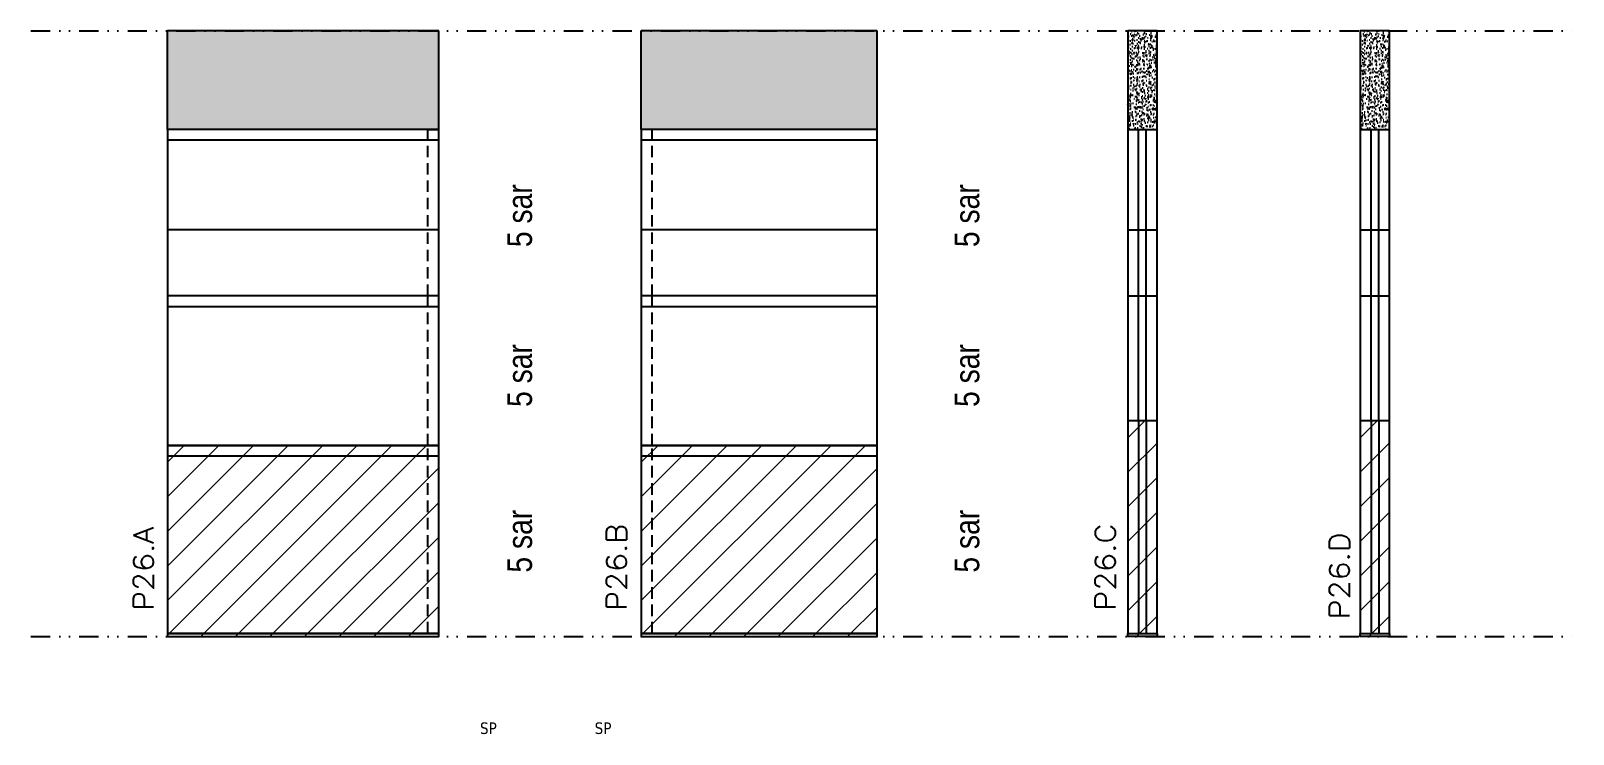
# Model space of a CAD drawing. Header units: millimetres. Extents: x 4997 to 5997, y 7448 to 7905.
import ezdxf

# ---------------------------------------------------------------- set-up
doc = ezdxf.new("R2010")
doc.units = ezdxf.units.MM
doc.linetypes.add('DIVIDE2', pattern=[0.625, 0.25, -0.125, 0, -0.125, 0, -0.125])
doc.linetypes.add('HIDDEN', pattern=[0.375, 0.25, -0.125])
for name, color, linetype in [('COTA', 241, 'Continuous'), ('NOMENCLATURA', 7, 'Continuous'), ('Nível', 160, 'Continuous'), ('Painéis', 200, 'Continuous'), ('SARR_2.2x7', 40, 'Continuous'), ('texto', 7, 'Continuous')]:
    doc.layers.add(name, color=color, linetype=linetype)
doc.layers.add('Hachura', color=251, linetype='Continuous', lineweight=9)
doc.layers.add('Texto Seção', color=7, linetype='Continuous', lineweight=15)
doc.styles.add('ARIAL_NARROW', font='ARIALN.TTF', dxfattribs={"height": 0.2})
doc.styles.add('REGUA-120', font='ROMANS.shx', dxfattribs={"height": 15})
doc.styles.get("Standard").update_dxf_attribs({"font": 'arial.ttf'})

msp = doc.modelspace()

# ---------------------------------------------------------------- hatches: boundary and pattern name
at = {"layer": 'COTA', "linetype": 'ByBlock'}
h = msp.add_hatch(dxfattribs=at)
h.set_pattern_fill('AR-CONC', color=256, scale=0.03)
h.set_pattern_definition([(50, (-11546.395, 2465.074), (5.4655401, -0.4781726), [0.5715, -6.2865]), (355, (-11546.395, 2465.074), (-1.0573026, 5.7317054), [0.4572, -5.0292175]), (100.451445, (-11545.9395, 2465.034), (4.4082374, 5.2535326), [0.4857003, -5.3427073]), (46.1842, (-11546.395, 2466.598), (8.1323712, -1.2612698), [0.85725, -9.42975]), (96.63556, (-11545.717, 2466.493), (7.122124, 7.4227837), [0.7285507, -8.0140682]), (351.18415, (-11546.395, 2466.598), (7.122124, 7.4227837), [0.685799, -7.543792]), (21, (-11545.633, 2466.217), (4.5484317, -3.067956), [0.5715, -6.2865]), (326, (-11545.633, 2466.217), (1.8540609, 5.525639), [0.4572, -5.0292]), (71.451445, (-11545.254, 2465.9613), (6.4024926, 2.457683), [0.4857003, -5.3426981]), (37.5, (-11546.395, 2465.074), (0.0926581, 2.53665117), [0, -4.96824, 0, -5.1054, 0, -5.04825]), (7.5, (-11546.395, 2465.074), (2.00458988, 3.00541724), [0, -2.91084, 0, -4.85394, 0, -1.92405]), (327.5, (-11548.0943, 2465.074), (4.06771786, -0.17186232), [0, -1.905, 0, -5.9436, 0, -7.8867]), (317.5, (-11548.8563, 2465.074), (4.44387544, 0.7627947), [0, -2.4765, 0, -3.94716, 0, -5.6007])])
h.paths.add_polyline_path([(5085.4, 7840.5), (5261.4, 7840.5), (5261.4, 7904.5), (5085.4, 7904.5)])
h = msp.add_hatch(dxfattribs=at)
h.set_pattern_fill('AR-CONC', color=256, scale=0.03)
h.set_pattern_definition([(50, (-11239.005, 2465.074), (5.4655401, -0.4781726), [0.5715, -6.2865]), (355, (-11239.005, 2465.074), (-1.0573026, 5.7317054), [0.4572, -5.0292175]), (100.451445, (-11238.5494, 2465.034), (4.4082374, 5.2535326), [0.4857003, -5.3427073]), (46.1842, (-11239.005, 2466.598), (8.1323712, -1.2612698), [0.85725, -9.42975]), (96.63556, (-11238.327, 2466.493), (7.122124, 7.4227837), [0.7285507, -8.0140682]), (351.18415, (-11239.005, 2466.598), (7.122124, 7.4227837), [0.685799, -7.543792]), (21, (-11238.243, 2466.217), (4.5484317, -3.067956), [0.5715, -6.2865]), (326, (-11238.243, 2466.217), (1.8540609, 5.525639), [0.4572, -5.0292]), (71.451445, (-11237.864, 2465.9613), (6.4024926, 2.457683), [0.4857003, -5.3426981]), (37.5, (-11239.0048, 2465.074), (0.0926581, 2.53665117), [0, -4.96824, 0, -5.1054, 0, -5.04825]), (7.5, (-11239.0048, 2465.074), (2.00458988, 3.00541724), [0, -2.91084, 0, -4.85394, 0, -1.92405]), (327.5, (-11240.704, 2465.074), (4.06771786, -0.17186232), [0, -1.905, 0, -5.9436, 0, -7.8867]), (317.5, (-11241.466, 2465.074), (4.44387544, 0.7627947), [0, -2.4765, 0, -3.94716, 0, -5.6007])])
h.paths.add_polyline_path([(5392.8, 7840.5), (5545.8, 7840.5), (5545.8, 7904.5), (5392.8, 7904.5)])
h = msp.add_hatch(dxfattribs=at)
h.set_pattern_fill('AR-CONC', color=256, scale=0.03)
h.set_pattern_definition([(50, (-11451.182, 2415.074), (5.4655401, -0.4781726), [0.5715, -6.2865]), (355, (-11451.182, 2415.074), (-1.0573026, 5.7317054), [0.4572, -5.0292175]), (100.451445, (-11450.7267, 2415.034), (4.4082374, 5.2535326), [0.4857003, -5.3427073]), (46.1842, (-11451.182, 2416.598), (8.1323712, -1.2612698), [0.85725, -9.42975]), (96.63556, (-11450.5044, 2416.493), (7.122124, 7.4227837), [0.7285507, -8.0140682]), (351.18415, (-11451.182, 2416.598), (7.122124, 7.4227837), [0.685799, -7.543792]), (21, (-11450.42, 2416.217), (4.5484317, -3.067956), [0.5715, -6.2865]), (326, (-11450.42, 2416.217), (1.8540609, 5.525639), [0.4572, -5.0292]), (71.451445, (-11450.041, 2415.9613), (6.4024926, 2.457683), [0.4857003, -5.3426981]), (37.5, (-11451.1821, 2415.074), (0.0926581, 2.53665117), [0, -4.96824, 0, -5.1054, 0, -5.04825]), (7.5, (-11451.1821, 2415.074), (2.00458988, 3.00541724), [0, -2.91084, 0, -4.85394, 0, -1.92405]), (327.5, (-11452.8814, 2415.074), (4.06771786, -0.17186232), [0, -1.905, 0, -5.9436, 0, -7.8867]), (317.5, (-11453.6434, 2415.074), (4.44387544, 0.7627947), [0, -2.4765, 0, -3.94716, 0, -5.6007])])
h.paths.add_polyline_path([(5708.5, 7840.5), (5727.5, 7840.5), (5727.5, 7904.5), (5708.5, 7904.5)])
h = msp.add_hatch(dxfattribs=at)
h.set_pattern_fill('AR-CONC', color=256, scale=0.03)
h.set_pattern_definition([(50, (-11300.389, 2415.074), (5.4655401, -0.4781726), [0.5715, -6.2865]), (355, (-11300.389, 2415.074), (-1.0573026, 5.7317054), [0.4572, -5.0292175]), (100.451445, (-11299.9336, 2415.034), (4.4082374, 5.2535326), [0.4857003, -5.3427073]), (46.1842, (-11300.389, 2416.598), (8.1323712, -1.2612698), [0.85725, -9.42975]), (96.63556, (-11299.711, 2416.493), (7.122124, 7.4227837), [0.7285507, -8.0140682]), (351.18415, (-11300.389, 2416.598), (7.122124, 7.4227837), [0.685799, -7.543792]), (21, (-11299.627, 2416.217), (4.5484317, -3.067956), [0.5715, -6.2865]), (326, (-11299.627, 2416.217), (1.8540609, 5.525639), [0.4572, -5.0292]), (71.451445, (-11299.248, 2415.9613), (6.4024926, 2.457683), [0.4857003, -5.3426981]), (37.5, (-11300.389, 2415.074), (0.0926581, 2.53665117), [0, -4.96824, 0, -5.1054, 0, -5.04825]), (7.5, (-11300.389, 2415.074), (2.00458988, 3.00541724), [0, -2.91084, 0, -4.85394, 0, -1.92405]), (327.5, (-11302.0883, 2415.074), (4.06771786, -0.17186232), [0, -1.905, 0, -5.9436, 0, -7.8867]), (317.5, (-11302.8503, 2415.074), (4.44387544, 0.7627947), [0, -2.4765, 0, -3.94716, 0, -5.6007])])
h.paths.add_polyline_path([(5859.3, 7840.5), (5878.3, 7840.5), (5878.3, 7904.5), (5859.3, 7904.5)])
at = {"layer": 'Hachura'}
h = msp.add_hatch(dxfattribs=at)
h.set_pattern_fill('ANSI31', color=256, scale=5)
h.set_pattern_definition([(45, (-10528.173, 9072.525), (-11.22532, 11.22532), [])])
h.paths.add_polyline_path([(5727.5, 7511.5), (5727.5, 7651.5), (5708.5, 7651.5), (5708.5, 7511.5)])
h = msp.add_hatch(dxfattribs=at)
h.set_pattern_fill('ANSI31', color=256, scale=5)
h.set_pattern_definition([(45, (-10377.38, 9072.525), (-11.22532, 11.22532), [])])
h.paths.add_polyline_path([(5878.3, 7511.5), (5878.3, 7651.5), (5859.3, 7651.5), (5859.3, 7511.5)])
h = msp.add_hatch(dxfattribs=at)
h.set_pattern_fill('ANSI31', color=256, scale=5)
h.set_pattern_definition([(45, (-11151.344, 9056.525), (-11.22532, 11.22532), [])])
h.paths.add_polyline_path([(5261.4, 7511.5), (5261.4, 7635.5), (5085.4, 7635.5), (5085.4, 7511.5)])
h = msp.add_hatch(dxfattribs=at)
h.set_pattern_fill('ANSI31', color=256, scale=5)
h.set_pattern_definition([(45, (-10843.954, 9056.525), (-11.22532, 11.22532), [])])
h.paths.add_polyline_path([(5545.8, 7511.5), (5545.8, 7635.5), (5392.8, 7635.5), (5392.8, 7511.5)])

# ---------------------------------------------------------------- linework, layer by layer
at = {"layer": 'COTA', "linetype": 'ByBlock'}
for p, q in [((5261.4, 7904.5), (5085.4, 7904.5)), ((5085.4, 7840.5), (5085.4, 7904.5)), ((5261.4, 7840.5), (5261.4, 7904.5)), ((5545.8, 7904.5), (5392.8, 7904.5)), ((5392.8, 7840.5), (5392.8, 7904.5)), ((5545.8, 7840.5), (5545.8, 7904.5))]:
    msp.add_line(p, q, dxfattribs=at)
for points in [[(5727.5, 7840.5), (5727.5, 7904.5), (5708.5, 7904.5), (5708.5, 7840.5)], [(5878.3, 7840.5), (5878.3, 7904.5), (5859.3, 7904.5), (5859.3, 7840.5)]]:
    msp.add_lwpolyline(points, dxfattribs=at)
at = {"layer": 'Nível', "color": 4, "linetype": 'DIVIDE2', "ltscale": 50}
for p, q in [((4996.7, 7904.5), (5997.4, 7904.5)), ((4996.7, 7511.5), (5997.4, 7511.5))]:
    msp.add_line(p, q, dxfattribs=at)
at = {"layer": 'Painéis'}
for p, q in [((5085.4, 7840.5), (5085.4, 7732.5)), ((5261.4, 7840.5), (5085.4, 7840.5)), ((5261.4, 7732.5), (5261.4, 7840.5)), ((5392.8, 7840.5), (5392.8, 7732.5)), ((5545.8, 7840.5), (5392.8, 7840.5)), ((5545.8, 7732.5), (5545.8, 7840.5)), ((5708.5, 7840.5), (5708.5, 7513.5)), ((5708.5, 7840.5), (5727.5, 7840.5)), ((5727.5, 7513.5), (5727.5, 7840.5)), ((5859.3, 7840.5), (5859.3, 7651.5)), ((5859.3, 7840.5), (5878.3, 7840.5)), ((5878.3, 7651.5), (5878.3, 7840.5)), ((5261.4, 7775.5), (5085.4, 7775.5)), ((5545.8, 7775.5), (5392.8, 7775.5)), ((5708.5, 7775.5), (5727.5, 7775.5)), ((5859.3, 7775.5), (5878.3, 7775.5)), ((5085.4, 7732.5), (5085.4, 7635.5)), ((5261.4, 7732.5), (5085.4, 7732.5)), ((5261.4, 7635.5), (5261.4, 7732.5)), ((5392.8, 7732.5), (5392.8, 7635.5)), ((5545.8, 7732.5), (5392.8, 7732.5)), ((5545.8, 7635.5), (5545.8, 7732.5)), ((5708.5, 7732.5), (5727.5, 7732.5)), ((5859.3, 7732.5), (5878.3, 7732.5)), ((5727.5, 7651.5), (5708.5, 7651.5)), ((5859.3, 7651.5), (5859.3, 7513.5)), ((5878.3, 7651.5), (5859.3, 7651.5)), ((5878.3, 7513.5), (5878.3, 7651.5)), ((5085.4, 7635.5), (5085.4, 7511.5)), ((5085.4, 7635.5), (5261.4, 7635.5)), ((5261.4, 7635.5), (5085.4, 7635.5)), ((5261.4, 7511.5), (5261.4, 7635.5)), ((5392.8, 7635.5), (5392.8, 7511.5)), ((5392.8, 7635.5), (5545.8, 7635.5)), ((5545.8, 7635.5), (5392.8, 7635.5)), ((5545.8, 7511.5), (5545.8, 7635.5)), ((5085.4, 7513.5), (5261.4, 7513.5)), ((5392.8, 7513.5), (5545.8, 7513.5)), ((5708.5, 7513.5), (5727.5, 7513.5)), ((5859.3, 7513.5), (5878.3, 7513.5))]:
    msp.add_line(p, q, dxfattribs=at)
for points in [[(5261.4, 7513.5), (5085.4, 7513.5), (5085.4, 7511.5), (5261.4, 7511.5)], [(5545.8, 7513.5), (5392.8, 7513.5), (5392.8, 7511.5), (5545.8, 7511.5)], [(5708.5, 7513.5), (5727.5, 7513.5), (5727.5, 7511.5), (5708.5, 7511.5)], [(5859.3, 7513.5), (5878.3, 7513.5), (5878.3, 7511.5), (5859.3, 7511.5)]]:
    msp.add_lwpolyline(points, close=True, dxfattribs=at)
at = {"layer": 'SARR_2.2x7', "linetype": 'HIDDEN', "ltscale": 30}
for p, q in [((5254.4, 7732.5), (5254.4, 7840.5)), ((5254.4, 7840.5), (5261.4, 7840.5)), ((5399.8, 7840.5), (5392.8, 7840.5)), ((5399.8, 7732.5), (5399.8, 7840.5)), ((5254.4, 7635.5), (5254.4, 7732.5)), ((5399.8, 7635.5), (5399.8, 7732.5)), ((5254.4, 7513.5), (5254.4, 7635.5)), ((5399.8, 7513.5), (5399.8, 7635.5))]:
    msp.add_line(p, q, dxfattribs=at)
at = {"layer": 'SARR_2.2x7'}
for p, q in [((5715.5, 7732.5), (5715.5, 7840.5)), ((5720.5, 7732.5), (5720.5, 7840.5)), ((5866.3, 7732.5), (5866.3, 7840.5)), ((5871.3, 7732.5), (5871.3, 7840.5)), ((5261.4, 7833.5), (5085.4, 7833.5)), ((5545.8, 7833.5), (5392.8, 7833.5)), ((5261.4, 7725.5), (5085.4, 7725.5)), ((5545.8, 7725.5), (5392.8, 7725.5)), ((5715.5, 7651.5), (5715.5, 7732.5)), ((5720.5, 7651.5), (5720.5, 7732.5)), ((5866.3, 7651.5), (5866.3, 7732.5)), ((5871.3, 7651.5), (5871.3, 7732.5)), ((5715.5, 7651.5), (5715.5, 7513.5)), ((5720.5, 7651.5), (5720.5, 7513.5)), ((5866.3, 7651.5), (5866.3, 7513.5)), ((5871.3, 7651.5), (5871.3, 7513.5)), ((5261.4, 7628.5), (5085.4, 7628.5)), ((5545.8, 7628.5), (5392.8, 7628.5))]:
    msp.add_line(p, q, dxfattribs=at)

# ---------------------------------------------------------------- texts
at = {"layer": 'NOMENCLATURA', "style": 'ARIAL_NARROW'}
for p in [(5321.9, 7764.2), (5612.1, 7764.2), (5321.9, 7660.5), (5612.1, 7660.5), (5321.9, 7553), (5612.1, 7553)]:
    msp.add_text('5 sar', height=16, rotation=90, dxfattribs=at).set_placement(p)
at = {"layer": 'texto', "color": 0, "char_height": 7.5, "attachment_point": 5}
for insert in [(5293.6, 7452), (5368, 7452)]:
    msp.add_mtext('{\\fTahoma|b0|i0|c0|p34;\\C4;SP}', dxfattribs=dict(at, insert=insert))
at = {"layer": 'Texto Seção', "style": 'REGUA-120', "width": 1.1}
for s, p in [('P26.A', (5076.4, 7528.3)), ('P26.B', (5383.3, 7528.3)), ('P26.C', (5700.4, 7528.4)), ('P26.D', (5852.3, 7522.8))]:
    msp.add_text(s, height=13, rotation=90, dxfattribs=at).set_placement(p)

doc.saveas('drawing.dxf')
